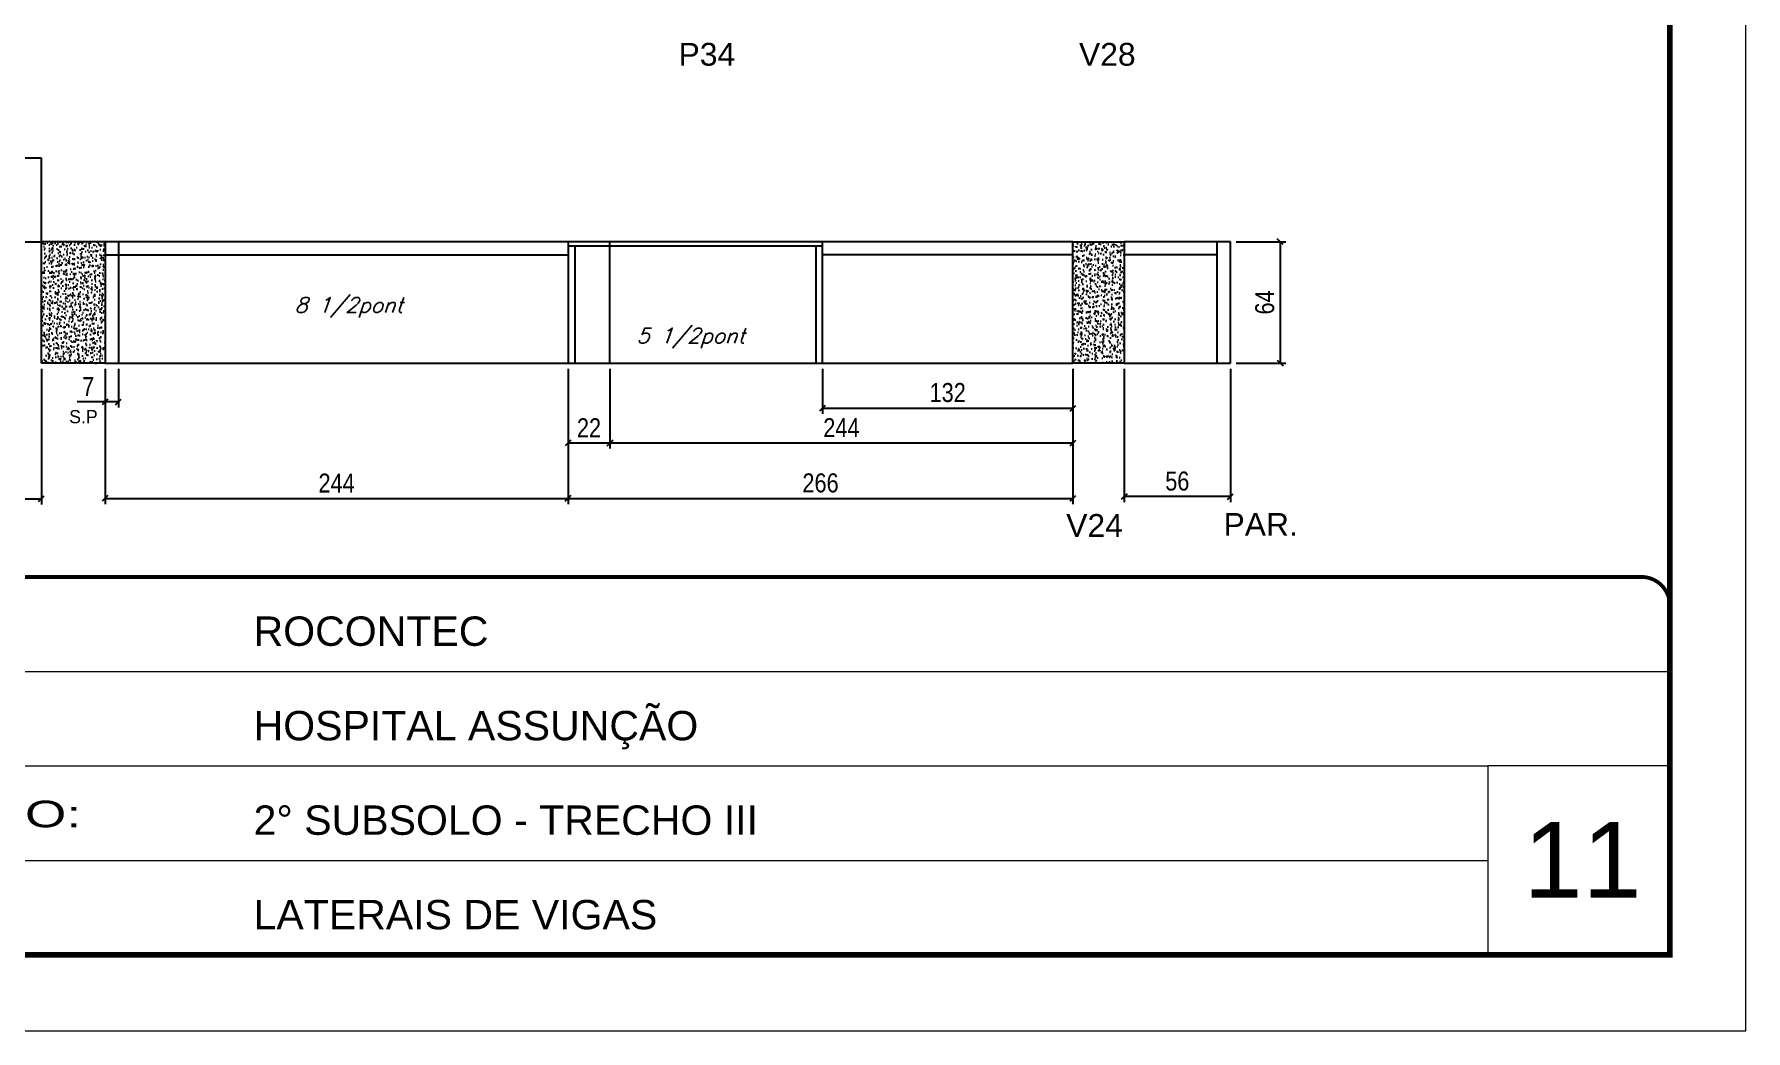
# Model space of a CAD drawing. Extents: x 137137 to 143418, y 10464 to 34486.
# Drawn here: x 140904 to 141806, y 31139 to 31664 of the extents above; entities that cross this region are included whole.
import ezdxf

# ---------------------------------------------------------------- set-up
doc = ezdxf.new("R2010")
doc.units = 0
doc.linetypes.add('CONTINUO', pattern=[0])
doc.linetypes.add('DASHED', pattern=[0.75, 0.5, -0.25])
for name, color, linetype in [('5', 5, 'Continuous'), ('COTA', 241, 'Continuous'), ('cotas', 4, 'Continuous'), ('Painéis', 200, 'Continuous'), ('SARR_2.2x7', 40, 'Continuous'), ('SARR_3.5x7', 81, 'Continuous'), ('texto', 7, 'Continuous')]:
    doc.layers.add(name, color=color, linetype=linetype)
for name, color, linetype, lineweight in [('CARIMBO', 255, 'Continuous', 9), ('Folhas', 255, 'Continuous', 9), ('SARRAFO DE PRESSAO', 251, 'DASHED', 9)]:
    doc.layers.add(name, color=color, linetype=linetype, lineweight=lineweight)
doc.styles.add('ARIAL', font='arial.ttf')
doc.styles.add('COTA TECNICA', font='techl___.ttf', dxfattribs={"height": 10})
doc.styles.add('Romans', font='romans.shx')
doc.styles.add('ROMAS860', font='ROMAS860.SHX')
doc.styles.get("Standard").update_dxf_attribs({"font": 'arial.ttf'})
doc.styles.add('Tecnologia', font='')
doc.styles.get('Tecnologia').set_extended_font_data('Forgotten Futurist')
doc.dimstyles.new('PAINEL', dxfattribs={"dimtxt": 10, "dimasz": 3, "dimexe": 3, "dimexo": 3, "dimgap": 3, "dimtad": 1, "dimdec": 1, "dimzin": 12, "dimdsep": 46, "dimtxsty": 'COTA TECNICA', "dimblk1": 'OBLIQUE', "dimblk2": 'OBLIQUE', "dimsah": 1, "dimcen": 0.9, "dimclrd": 4, "dimclre": 4, "dimclrt": 240, "dimadec": 1, "dimazin": 3, "dimtfac": 1, "dimtdec": 1, "dimtmove": 0, "dimatfit": 3, "dimfxl": 1, "dimtolj": 1, "dimtzin": 12, "dimarcsym": 0})

# ---------------------------------------------------------------- blocks, each defined once
blk = doc.blocks.new('_Oblique')
at = {"color": 0, "linetype": 'ByBlock', "lineweight": -2}
blk.add_line((-0.5, -0.5), (0.5, 0.5), dxfattribs=at)
blk = doc.blocks.new('*D822')
at = {"layer": 'cotas', "color": 4, "linetype": 'ByBlock', "lineweight": -2, "transparency": 16777216}
for p, q in [((141478.25, 31487.59), (141478.25, 31417.23)), ((141534.25, 31487.59), (141534.25, 31417.23)), ((141534.25, 31420.23), (141478.25, 31420.23))]:
    blk.add_line(p, q, dxfattribs=at)
at = {"layer": 'Defpoints', "color": 0, "linetype": 'ByBlock', "transparency": 16777216}
for p in [(141478.25, 31490.59), (141534.25, 31490.59), (141478.25, 31420.23)]:
    blk.add_point(p, dxfattribs=at)
at = {"layer": 'cotas', "color": 4, "linetype": 'ByBlock', "lineweight": -2, "transparency": 16777216, "xscale": 3, "yscale": 3, "zscale": 3, "rotation": 180}
blk.add_blockref('_Oblique', (141478.25, 31420.23), dxfattribs=at)
at = {"layer": 'cotas', "color": 4, "linetype": 'ByBlock', "lineweight": -2, "transparency": 16777216, "xscale": 3, "yscale": 3, "zscale": 3}
blk.add_blockref('_Oblique', (141534.25, 31420.23), dxfattribs=at)
at = {"layer": 'cotas', "color": 240, "linetype": 'ByBlock', "transparency": 16777216, "insert": (141506.25, 31428.34), "char_height": 10, "attachment_point": 5, "style": 'COTA TECNICA'}
blk.add_mtext('\\A1;56', dxfattribs=at)
blk = doc.blocks.new('*D257')
at = {"layer": 'cotas', "color": 4, "linetype": 'ByBlock', "lineweight": -2, "transparency": 16777216}
for p, q in [((140941.25, 31487.59), (140941.25, 31416.27)), ((141185.25, 31487.59), (141185.25, 31416.27)), ((140941.25, 31419.27), (141185.25, 31419.27))]:
    blk.add_line(p, q, dxfattribs=at)
at = {"layer": 'Defpoints', "color": 0, "linetype": 'ByBlock', "transparency": 16777216}
for p in [(140941.25, 31490.59), (141185.25, 31490.59), (141185.25, 31419.27)]:
    blk.add_point(p, dxfattribs=at)
at = {"layer": 'cotas', "color": 4, "linetype": 'ByBlock', "lineweight": -2, "transparency": 16777216, "xscale": 3, "yscale": 3, "zscale": 3, "rotation": 180}
blk.add_blockref('_Oblique', (140941.25, 31419.27), dxfattribs=at)
at = {"layer": 'cotas', "color": 4, "linetype": 'ByBlock', "lineweight": -2, "transparency": 16777216, "xscale": 3, "yscale": 3, "zscale": 3}
blk.add_blockref('_Oblique', (141185.25, 31419.27), dxfattribs=at)
at = {"layer": 'cotas', "color": 240, "linetype": 'ByBlock', "transparency": 16777216, "insert": (141063.25, 31427.35), "char_height": 10, "attachment_point": 5, "style": 'COTA TECNICA'}
blk.add_mtext('\\A1;244', dxfattribs=at)
blk = doc.blocks.new('*D823')
at = {"layer": 'cotas', "color": 4, "linetype": 'ByBlock', "lineweight": -2, "transparency": 16777216}
for p, q in [((141185.25, 31487.59), (141185.25, 31416.27)), ((141451.25, 31487.58), (141451.25, 31416.27)), ((141185.25, 31419.27), (141451.25, 31419.27))]:
    blk.add_line(p, q, dxfattribs=at)
at = {"layer": 'Defpoints', "color": 0, "linetype": 'ByBlock', "transparency": 16777216}
for p in [(141185.25, 31490.59), (141451.25, 31490.58), (141451.25, 31419.27)]:
    blk.add_point(p, dxfattribs=at)
at = {"layer": 'cotas', "color": 4, "linetype": 'ByBlock', "lineweight": -2, "transparency": 16777216, "xscale": 3, "yscale": 3, "zscale": 3, "rotation": 180}
blk.add_blockref('_Oblique', (141185.25, 31419.27), dxfattribs=at)
at = {"layer": 'cotas', "color": 4, "linetype": 'ByBlock', "lineweight": -2, "transparency": 16777216, "xscale": 3, "yscale": 3, "zscale": 3}
blk.add_blockref('_Oblique', (141451.25, 31419.27), dxfattribs=at)
at = {"layer": 'cotas', "color": 240, "linetype": 'ByBlock', "transparency": 16777216, "insert": (141318.25, 31427.38), "char_height": 10, "attachment_point": 5, "style": 'COTA TECNICA'}
blk.add_mtext('\\A1;266', dxfattribs=at)
blk = doc.blocks.new('*D824')
at = {"layer": 'cotas', "color": 4, "linetype": 'ByBlock', "lineweight": -2, "transparency": 16777216}
for p, q in [((141537.25, 31554.59), (141563.45, 31554.59)), ((141560.45, 31554.59), (141560.45, 31490.59)), ((141537.25, 31490.59), (141563.45, 31490.59))]:
    blk.add_line(p, q, dxfattribs=at)
at = {"layer": 'Defpoints', "color": 0, "linetype": 'ByBlock', "transparency": 16777216}
for p in [(141534.25, 31554.59), (141534.25, 31490.59), (141560.45, 31490.59)]:
    blk.add_point(p, dxfattribs=at)
at = {"layer": 'cotas', "color": 4, "linetype": 'ByBlock', "lineweight": -2, "transparency": 16777216, "xscale": 3, "yscale": 3, "zscale": 3}
for p, rotation in [((141560.45, 31554.59), 90), ((141560.45, 31490.59), 270)]:
    blk.add_blockref('_Oblique', p, dxfattribs=dict(at, rotation=rotation))
at = {"layer": 'cotas', "color": 240, "linetype": 'ByBlock', "transparency": 16777216, "insert": (141552.35, 31522.59), "char_height": 10, "attachment_point": 5, "rotation": 90, "style": 'COTA TECNICA'}
blk.add_mtext('\\A1;64', dxfattribs=at)
blk = doc.blocks.new('9999999999')
at = {"color": 30, "linetype": 'CONTINUO'}
for p, q in [((98564.56, 34379.64), (99583.98, 34379.64)), ((98564.56, 34329.83), (99487.98, 34329.83)), ((99583.98, 34329.83), (99487.98, 34329.83)), ((99487.98, 34329.83), (99487.98, 34230.21)), ((98564.56, 34280.02), (99487.98, 34280.02))]:
    blk.add_line(p, q, dxfattribs=at)
at = {"color": 30, "linetype": 'CONTINUO', "const_width": 2}
blk.add_lwpolyline([(99583.98, 34230.21), (99583.98, 34414.45, 0.414214), (99568.98, 34429.45), (98228.98, 34429.45, 0.414214), (98213.98, 34414.45), (98213.98, 34245.21, 0.414214), (98228.98, 34230.21), (99583.98, 34230.21)], format="xyb", dxfattribs=at)
at = {"layer": 'Folhas'}
blk.add_lwpolyline([(98138.98, 34190.21), (99623.98, 34190.21), (99623.98, 35240.21), (98138.98, 35240.21)], close=True, dxfattribs=at)
at = {"layer": 'Folhas', "color": 30, "const_width": 3}
blk.add_lwpolyline([(98213.98, 34230.21), (99583.98, 34230.21), (99583.98, 35200.21), (98213.98, 35200.21)], close=True, dxfattribs=at)
at = {"color": 7, "linetype": 'Continuous', "ltscale": 5, "style": 'ARIAL'}
for s, height, p in [('ROCONTEC', 15.483, (98837.68, 34393.13)), ('HOSPITAL ASSUNÇÃO', 15.4829, (98837.68, 34343.32)), ('2° SUBSOLO - TRECHO III', 15.4829, (98837.68, 34293.51)), ('LATERAIS DE VIGAS', 15.4829, (98837.68, 34243.7))]:
    blk.add_text(s, height=height, dxfattribs=at).set_placement(p)
at = {"layer": 'Folhas', "color": 7, "style": 'Tecnologia', "width": 1.5}
blk.add_text('PAVIMENTO:', height=14, dxfattribs=at).set_placement((98573.65, 34297.5))
blk = doc.blocks.new('*D500')
at = {"layer": 'COTA', "color": 4, "linetype": 'ByBlock', "lineweight": -2, "transparency": 16777216}
for p, q in [((140941.25, 31487.59), (140941.25, 31467.12)), ((140948.25, 31487.59), (140948.25, 31467.12)), ((140941.25, 31470.12), (140926.52, 31470.12)), ((140948.25, 31470.12), (140941.25, 31470.12))]:
    blk.add_line(p, q, dxfattribs=at)
at = {"layer": 'Defpoints', "color": 0, "linetype": 'ByBlock', "transparency": 16777216}
for p in [(140941.25, 31490.59), (140948.25, 31490.59), (140941.25, 31470.12)]:
    blk.add_point(p, dxfattribs=at)
at = {"layer": 'COTA', "color": 4, "linetype": 'ByBlock', "lineweight": -2, "transparency": 16777216, "xscale": 3, "yscale": 3, "zscale": 3, "rotation": 180}
blk.add_blockref('_Oblique', (140941.25, 31470.12), dxfattribs=at)
at = {"layer": 'COTA', "color": 4, "linetype": 'ByBlock', "lineweight": -2, "transparency": 16777216, "xscale": 3, "yscale": 3, "zscale": 3}
blk.add_blockref('_Oblique', (140948.25, 31470.12), dxfattribs=at)
at = {"layer": 'COTA', "color": 240, "linetype": 'ByBlock', "transparency": 16777216, "insert": (140932.38, 31478.2), "char_height": 10, "attachment_point": 5, "style": 'COTA TECNICA'}
blk.add_mtext('\\A1;7', dxfattribs=at)
blk = doc.blocks.new('*D501')
at = {"layer": 'COTA', "color": 4, "linetype": 'ByBlock', "lineweight": -2, "transparency": 16777216}
for p, q in [((141319.25, 31487.59), (141319.25, 31463.81)), ((141451.25, 31487.58), (141451.25, 31463.81)), ((141319.25, 31466.81), (141451.25, 31466.81))]:
    blk.add_line(p, q, dxfattribs=at)
at = {"layer": 'Defpoints', "color": 0, "linetype": 'ByBlock', "transparency": 16777216}
for p in [(141319.25, 31490.59), (141451.25, 31490.58), (141451.25, 31466.81)]:
    blk.add_point(p, dxfattribs=at)
at = {"layer": 'COTA', "color": 4, "linetype": 'ByBlock', "lineweight": -2, "transparency": 16777216, "xscale": 3, "yscale": 3, "zscale": 3, "rotation": 180}
blk.add_blockref('_Oblique', (141319.25, 31466.81), dxfattribs=at)
at = {"layer": 'COTA', "color": 4, "linetype": 'ByBlock', "lineweight": -2, "transparency": 16777216, "xscale": 3, "yscale": 3, "zscale": 3}
blk.add_blockref('_Oblique', (141451.25, 31466.81), dxfattribs=at)
at = {"layer": 'COTA', "color": 240, "linetype": 'ByBlock', "transparency": 16777216, "insert": (141385.25, 31475.03), "char_height": 10, "attachment_point": 5, "style": 'COTA TECNICA'}
blk.add_mtext('\\A1;132', dxfattribs=at)
blk = doc.blocks.new('*D502')
at = {"layer": 'COTA', "color": 4, "linetype": 'ByBlock', "lineweight": -2, "transparency": 16777216}
for p, q in [((141185.25, 31487.59), (141185.25, 31445.5)), ((141207.25, 31487.59), (141207.25, 31445.5)), ((141185.25, 31448.5), (141207.25, 31448.5))]:
    blk.add_line(p, q, dxfattribs=at)
at = {"layer": 'Defpoints', "color": 0, "linetype": 'ByBlock', "transparency": 16777216}
for p in [(141185.25, 31490.59), (141207.25, 31490.59), (141207.25, 31448.5)]:
    blk.add_point(p, dxfattribs=at)
at = {"layer": 'COTA', "color": 4, "linetype": 'ByBlock', "lineweight": -2, "transparency": 16777216, "xscale": 3, "yscale": 3, "zscale": 3, "rotation": 180}
blk.add_blockref('_Oblique', (141185.25, 31448.5), dxfattribs=at)
at = {"layer": 'COTA', "color": 4, "linetype": 'ByBlock', "lineweight": -2, "transparency": 16777216, "xscale": 3, "yscale": 3, "zscale": 3}
blk.add_blockref('_Oblique', (141207.25, 31448.5), dxfattribs=at)
at = {"layer": 'COTA', "color": 240, "linetype": 'ByBlock', "transparency": 16777216, "insert": (141196.25, 31456.5), "char_height": 10, "attachment_point": 5, "style": 'COTA TECNICA'}
blk.add_mtext('\\A1;22', dxfattribs=at)
blk = doc.blocks.new('*D523')
at = {"layer": 'COTA', "color": 4, "linetype": 'ByBlock', "lineweight": -2, "transparency": 16777216}
for p, q in [((140697.67, 31551.59), (140697.67, 31416.06)), ((140907.67, 31487.59), (140907.67, 31416.06)), ((140697.67, 31419.06), (140907.67, 31419.06))]:
    blk.add_line(p, q, dxfattribs=at)
at = {"layer": 'Defpoints', "color": 0, "linetype": 'ByBlock', "transparency": 16777216}
for p in [(140697.67, 31554.59), (140907.67, 31490.59), (140907.67, 31419.06)]:
    blk.add_point(p, dxfattribs=at)
at = {"layer": 'COTA', "color": 4, "linetype": 'ByBlock', "lineweight": -2, "transparency": 16777216, "xscale": 3, "yscale": 3, "zscale": 3, "rotation": 180}
blk.add_blockref('_Oblique', (140697.67, 31419.06), dxfattribs=at)
at = {"layer": 'COTA', "color": 4, "linetype": 'ByBlock', "lineweight": -2, "transparency": 16777216, "xscale": 3, "yscale": 3, "zscale": 3}
blk.add_blockref('_Oblique', (140907.67, 31419.06), dxfattribs=at)
at = {"layer": 'COTA', "color": 240, "linetype": 'ByBlock', "transparency": 16777216, "insert": (140802.67, 31427.17), "char_height": 10, "attachment_point": 5, "style": 'COTA TECNICA'}
blk.add_mtext('\\A1;210', dxfattribs=at)
blk = doc.blocks.new('*D524')
at = {"layer": 'COTA', "color": 4, "linetype": 'ByBlock', "lineweight": -2, "transparency": 16777216}
for p, q in [((141207.25, 31487.59), (141207.25, 31445.5)), ((141451.25, 31487.59), (141451.25, 31445.5)), ((141207.25, 31448.5), (141451.25, 31448.5))]:
    blk.add_line(p, q, dxfattribs=at)
at = {"layer": 'Defpoints', "color": 0, "linetype": 'ByBlock', "transparency": 16777216}
for p in [(141207.25, 31490.59), (141451.25, 31490.59), (141451.25, 31448.5)]:
    blk.add_point(p, dxfattribs=at)
at = {"layer": 'COTA', "color": 4, "linetype": 'ByBlock', "lineweight": -2, "transparency": 16777216, "xscale": 3, "yscale": 3, "zscale": 3, "rotation": 180}
blk.add_blockref('_Oblique', (141207.25, 31448.5), dxfattribs=at)
at = {"layer": 'COTA', "color": 4, "linetype": 'ByBlock', "lineweight": -2, "transparency": 16777216, "xscale": 3, "yscale": 3, "zscale": 3}
blk.add_blockref('_Oblique', (141451.25, 31448.5), dxfattribs=at)
at = {"layer": 'COTA', "color": 240, "linetype": 'ByBlock', "transparency": 16777216, "insert": (141329.25, 31456.57), "char_height": 10, "attachment_point": 5, "style": 'COTA TECNICA'}
blk.add_mtext('\\A1;244', dxfattribs=at)

msp = doc.modelspace()

# ---------------------------------------------------------------- hatches: boundary and pattern name
at = {"layer": 'COTA', "linetype": 'ByBlock'}
h = msp.add_hatch(dxfattribs=at)
h.set_pattern_fill('AR-CONC', color=256, scale=0.03)
h.set_pattern_definition([(50, (-1523.922, 13.9643), (5.46554007, -0.47817257), [0.5715, -6.2865]), (355, (-1523.922, 13.9643), (-1.05730264, 5.73170536), [0.4572, -5.02921753]), (100.4514447, (-1523.4667, 13.9244), (4.40823741, 5.25353256), [0.48570026, -5.34270734]), (46.1842, (-1523.922, 15.488), (8.13237123, -1.26126984), [0.85725, -9.42975]), (96.6355576, (-1523.2445, 15.383), (7.122124, 7.42278374), [0.7285507, -8.01406824]), (351.184151, (-1523.922, 15.488), (7.122124, 7.42278374), [0.685799, -7.54379196]), (21, (-1523.16, 15.1073), (4.54843174, -3.06795595), [0.5715, -6.2865]), (326, (-1523.16, 15.1073), (1.85406085, 5.52563898), [0.4572, -5.0292]), (71.451445, (-1522.781, 14.8516), (6.40249258, 2.45768307), [0.48570026, -5.34269813]), (37.5, (-1523.9222, 13.9643), (0.092658098, 2.536651166), [0, -4.96824, 0, -5.1054, 0, -5.04825]), (7.5, (-1523.9222, 13.9643), (2.004589875, 3.005417245), [0, -2.91084, 0, -4.85394, 0, -1.92405]), (327.5, (-1525.6214, 13.9643), (4.067717855, -0.17186232), [0, -1.905, 0, -5.9436, 0, -7.8867]), (317.5, (-1526.3834, 13.9643), (4.44387544, 0.76279473), [0, -2.4765, 0, -3.94716, 0, -5.6007])])
h.paths.add_polyline_path([(140907.67, 31490.59), (140941.25, 31490.59), (140941.25, 31554.59), (140907.67, 31554.59)])
h = msp.add_hatch(dxfattribs=at)
h.set_pattern_fill('AR-CONC', color=256, scale=0.03)
h.set_pattern_definition([(50, (7300.101, 791.6293), (5.46554007, -0.47817257), [0.5715, -6.2865]), (355, (7300.101, 791.629), (-1.05730264, 5.73170536), [0.4572, -5.02921753]), (100.4514447, (7300.5566, 791.5894), (4.40823741, 5.25353256), [0.48570026, -5.34270734]), (46.1842, (7300.101, 793.153), (8.13237123, -1.26126984), [0.85725, -9.42975]), (96.6355576, (7300.779, 793.048), (7.122124, 7.42278374), [0.7285507, -8.01406824]), (351.184151, (7300.101, 793.153), (7.122124, 7.42278374), [0.685799, -7.54379196]), (21, (7300.863, 792.7723), (4.54843174, -3.06795595), [0.5715, -6.2865]), (326, (7300.863, 792.772), (1.85406085, 5.52563898), [0.4572, -5.0292]), (71.451445, (7301.242, 792.5166), (6.40249258, 2.45768307), [0.48570026, -5.34269813]), (37.5, (7300.1012, 791.6293), (0.092658098, 2.536651166), [0, -4.96824, 0, -5.1054, 0, -5.04825]), (7.5, (7300.1012, 791.6293), (2.004589875, 3.005417245), [0, -2.91084, 0, -4.85394, 0, -1.92405]), (327.5, (7298.402, 791.6293), (4.067717855, -0.17186232), [0, -1.905, 0, -5.9436, 0, -7.8867]), (317.5, (7297.64, 791.6293), (4.44387544, 0.76279473), [0, -2.4765, 0, -3.94716, 0, -5.6007])])
h.paths.add_polyline_path([(141451.25, 31490.59), (141478.25, 31490.59), (141478.25, 31554.59), (141451.25, 31554.59)])

# ---------------------------------------------------------------- linework, layer by layer
for p, q in [((140941.25, 31554.59), (140907.67, 31554.59)), ((140907.67, 31490.59), (140907.67, 31554.59)), ((141451.25, 31554.59), (141478.25, 31554.59)), ((140941.25, 31490.59), (140907.67, 31490.59)), ((141478.25, 31490.59), (141451.25, 31490.59))]:
    msp.add_line(p, q, dxfattribs=at)
at = {"layer": 'Painéis', "linetype": 'ByBlock'}
for p, q in [((140907.67, 31598.59), (140697.67, 31598.59)), ((140907.67, 31554.59), (140907.67, 31598.59)), ((140697.67, 31554.59), (140907.67, 31554.59)), ((141451.25, 31554.59), (140941.25, 31554.59)), ((140941.25, 31554.59), (140941.25, 31490.59)), ((141185.25, 31554.59), (141185.25, 31490.59)), ((141207.25, 31490.59), (141207.25, 31554.59)), ((141451.25, 31490.59), (141451.25, 31554.59)), ((141534.25, 31554.59), (141478.25, 31554.59)), ((141478.25, 31554.59), (141478.25, 31490.59)), ((141534.25, 31490.59), (141534.25, 31554.59)), ((140941.25, 31490.59), (141451.25, 31490.58)), ((141478.25, 31490.59), (141534.25, 31490.59))]:
    msp.add_line(p, q, dxfattribs=at)
at = {"layer": 'SARR_2.2x7', "linetype": 'Continuous'}
for p, q in [((140941.25, 31547.59), (141185.25, 31547.59)), ((140948.25, 31554.59), (140948.25, 31490.59)), ((141185.25, 31552.39), (141319.25, 31552.39)), ((141451.18, 31547.59), (141319.25, 31547.59)), ((141527.25, 31547.59), (141478.25, 31547.59)), ((141527.25, 31490.59), (141527.25, 31554.59))]:
    msp.add_line(p, q, dxfattribs=at)
at = {"layer": 'SARR_3.5x7'}
for p, q in [((141188.75, 31552.39), (141188.75, 31490.59)), ((141315.75, 31552.39), (141315.75, 31490.59)), ((141319.25, 31490.59), (141319.25, 31554.59))]:
    msp.add_line(p, q, dxfattribs=at)

# ---------------------------------------------------------------- block references
at = {"layer": 'SARRAFO DE PRESSAO', "color": 6, "linetype": 'ByBlock'}
msp.add_blockref('9999999999', (42181.81, -3051.58), dxfattribs=at)

# ---------------------------------------------------------------- texts
at = {"layer": '5', "linetype": 'Continuous'}
for s, p in [('P34', (141243.45, 31647.38)), ('V28', (141454.45, 31647.38)), ('V24', (141447.71, 31399)), ('PAR.', (141530.62, 31399.54))]:
    msp.add_text(s, height=12, rotation=359.99996, dxfattribs=at).set_placement(p)
at = {"layer": 'CARIMBO', "style": 'ARIAL'}
msp.add_text('11', height=40, dxfattribs=at).set_placement((141688.65, 31208.77))
at = {"layer": 'texto', "color": 2, "char_height": 8, "attachment_point": 5, "style": 'Romans'}
for s, insert in [('{\\Q19;\\C256;8 1/2pont}', (141069.63, 31519.91)), ('{\\Q19;\\C256;5 1/2pont}', (141249.86, 31503.76))]:
    msp.add_mtext(s, dxfattribs=dict(at, insert=insert))
at = {"layer": 'texto', "color": 4, "insert": (140929.86, 31462.31), "char_height": 7, "attachment_point": 5, "rotation": 359.99915, "style": 'ROMAS860'}
msp.add_mtext('S.P', dxfattribs=at)

# ---------------------------------------------------------------- dimensions: what is measured, and where the dimension line sits
at = {"layer": 'COTA', "linetype": 'ByBlock'}
for base, p1, p2, picture, middle in [((140907.67, 31419.06), (140697.67, 31554.59), (140907.67, 31490.59), '*D523', (140802.67, 31427.17)), ((140941.25, 31470.12), (140948.25, 31490.59), (140941.25, 31490.59), '*D500', (140932.38, 31478.2)), ((141451.25, 31448.5), (141207.25, 31490.59), (141451.25, 31490.59), '*D524', (141329.25, 31456.57))]:
    dim = msp.add_linear_dim(base=base, p1=p1, p2=p2, dimstyle='PAINEL', dxfattribs=at)
    dim.commit()
    dim.dimension.update_dxf_attribs({"geometry": picture, "text_midpoint": middle})
for base, p1, p2, picture, middle in [((141207.25, 31448.5), (141185.25, 31490.59), (141207.25, 31490.59), '*D502', (141196.25, 31456.5)), ((141451.25, 31466.81), (141319.25, 31490.59), (141451.25, 31490.58), '*D501', (141385.25, 31475.03))]:
    dim = msp.add_linear_dim(base=base, p1=p1, p2=p2, dimstyle='PAINEL', override={"dimtmove": 1}, dxfattribs=at)
    dim.commit()
    dim.dimension.update_dxf_attribs({"geometry": picture, "text_midpoint": middle})
at = {"layer": 'cotas', "linetype": 'ByBlock'}
for base, p1, p2, angle, picture, middle in [((141560.45, 31490.59), (141534.25, 31554.59), (141534.25, 31490.59), 90, '*D824', (141552.35, 31522.59)), ((141185.25, 31419.27), (140941.25, 31490.59), (141185.25, 31490.59), 180, '*D257', (141063.25, 31427.35)), ((141451.25, 31419.27), (141185.25, 31490.59), (141451.25, 31490.58), 180, '*D823', (141318.25, 31427.38)), ((141478.25, 31420.23), (141534.25, 31490.59), (141478.25, 31490.59), 180, '*D822', (141506.25, 31428.34))]:
    dim = msp.add_linear_dim(base=base, p1=p1, p2=p2, angle=angle, dimstyle='PAINEL', dxfattribs=at)
    dim.commit()
    dim.dimension.update_dxf_attribs({"geometry": picture, "text_midpoint": middle})

doc.saveas('drawing.dxf')
